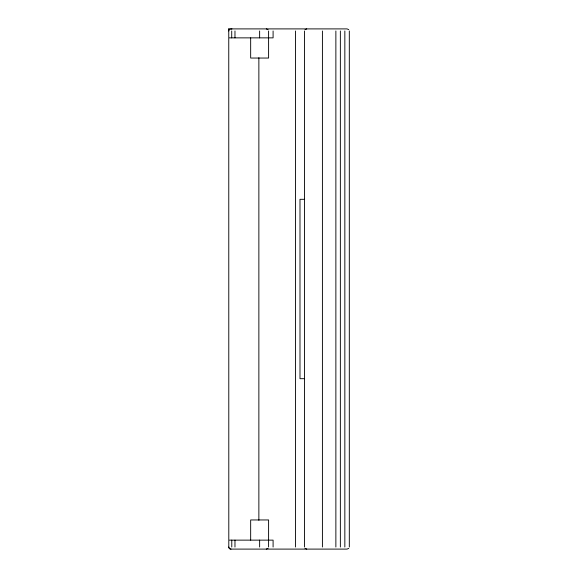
<?xml version="1.0" encoding="UTF-8"?>
<svg xmlns="http://www.w3.org/2000/svg" width="578" height="578" viewBox="0 0 578 578"><rect width="100%" height="100%" fill="white"/><g stroke="black" fill="none" stroke-linecap="round" stroke-linejoin="round"><path stroke-width="0.87" d="M231.713 37.866L231.72 30.981M231.771 540.134L231.778 547.019M234.971 30.981L234.971 37.866M259.63 547.019L259.63 540.134M273.091 547.019L273.091 540.134L229.545 540.134M295.51 30.981L295.51 547.019M322.416 30.981L322.416 547.019M335.869 30.981L335.869 547.019M268.597 547.019L268.604 519.954L250.664 519.954L250.664 540.134M304.483 30.981L304.483 547.019M340.363 30.981L340.363 547.019M349.314 547.019L349.314 30.981M305.025 29.673L306.723 28.9M268.055 548.327L266.35 549.1M348.772 548.327L347.082 549.1L231.005 549.1A2.24 2.24 0 0 1 228.744 547.019M228.7 28.9L230.384 28.9M229.466 37.866L273.091 37.866L273.091 30.981M304.476 199.309L299.996 199.309L299.996 378.691L304.476 378.691M266.35 28.9L268.055 29.673M306.723 549.1L305.025 548.327M348.772 29.673L347.082 28.9L230.969 28.9A2.24 2.211 -90 0 0 228.765 30.981L228.758 28.9M268.597 30.981L268.604 58.046L250.664 58.046L250.664 37.866M259.63 30.981L259.63 37.866M234.971 547.019L234.971 540.134M344.842 30.981L344.842 547.019M258.865 57.706L258.865 520.294M228.758 31.14L228.801 546.86A2.24 2.211 -90 0 0 231.005 549.1M231.214 29.175A2.24 1.582 -90 0 1 231.973 28.9"/></g></svg>
